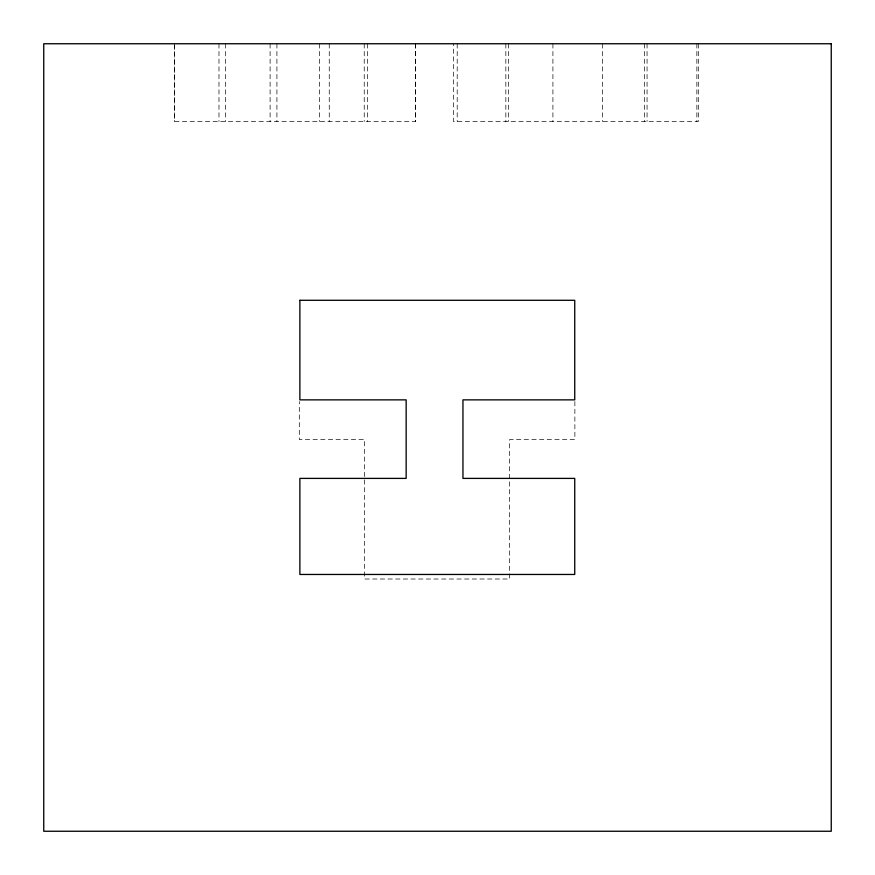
<?xml version="1.0" encoding="UTF-8"?>
<svg xmlns="http://www.w3.org/2000/svg" width="875" height="875" viewBox="0 0 875 875"><rect width="100%" height="100%" fill="white"/><g stroke="black" fill="none" stroke-linecap="round" stroke-linejoin="round"><path stroke-width="0.66" stroke-dasharray="4.38 3.28" d="M698.305 43.75L698.305 121.439L453.338 121.439L453.338 43.75M696.861 43.75L696.861 121.439M647.052 43.75L647.052 121.439M644.35 43.75L644.35 121.439M602.35 43.75L602.35 121.439M574.875 401.548L574.875 439.469L509.666 439.469L509.666 579.009L364.514 579.009L364.514 439.469L299.305 439.469L299.305 401.548M552.913 43.75L552.913 121.439M508.419 43.75L508.419 121.439M505.848 43.75L505.848 121.439M457.198 43.75L457.198 121.439M415.483 43.75L415.483 121.439L174.377 121.439L174.377 43.75M415.352 43.75L415.352 121.439M367.336 43.75L367.336 121.439M364.23 43.75L364.23 121.439M329.252 43.75L329.252 121.439M319.528 43.75L319.528 121.439M276.916 43.75L276.916 121.439M270.102 43.75L270.102 121.439M225.597 43.75L225.597 121.439M218.98 43.75L218.98 121.439M174.672 43.75L174.672 121.439"/><path stroke-width="1.31" d="M299.873 300.289L299.873 399.864L406.153 399.864L406.153 478.395L299.873 478.395L299.873 574.459L574.744 574.459L574.744 478.395L462.952 478.395L462.952 399.864L574.744 399.864L574.744 300.289L299.873 300.289M831.25 43.75L43.75 43.75L43.75 831.25L831.25 831.25L831.25 43.75"/></g></svg>
